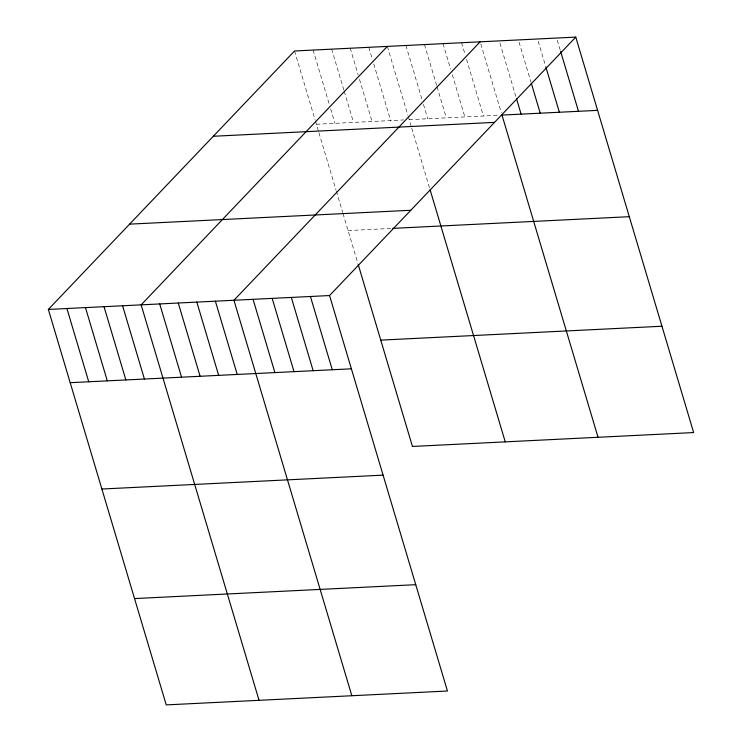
<?xml version="1.0" encoding="UTF-8"?>
<svg xmlns="http://www.w3.org/2000/svg" width="742" height="742" viewBox="0 0 742 742"><rect width="100%" height="100%" fill="white"/><g stroke="black" fill="none" stroke-linecap="round" stroke-linejoin="round"><path stroke-width="0.56" stroke-dasharray="3.71 2.78" d="M316.398 124.248L403.731 119.935M409.194 119.666L498.717 115.242M348.091 230.576L391.767 228.415M557.298 40.263L560.275 50.252M538.182 41.209L545.453 65.63M519.057 42.155L530.966 82.112M499.932 43.101L516.144 97.49M480.816 44.038L501.332 112.867M461.589 42.739L465.234 54.945M466.551 59.388L483.432 116.002M443.03 43.648L450.644 69.182M452.295 74.738L464.872 116.921M424.47 44.566L436.713 85.645M437.047 86.749L446.313 117.83M405.911 45.485L422.124 99.882M423.45 104.316L427.754 118.748M387.352 46.403L407.868 115.223M408.202 116.336L411.411 127.105M411.727 128.171L429.794 188.783M368.793 47.321L372.428 59.527M373.755 63.97L390.635 120.584M350.233 48.23L358.173 74.877M359.499 79.32L372.076 121.502M331.674 49.148L343.917 90.227M344.251 91.331L353.517 122.411M313.115 50.066L329.327 104.464M330.654 108.898L334.957 123.33M294.555 50.985L315.072 119.805M315.406 120.918L318.615 131.686M318.93 132.753L336.052 190.175M336.367 191.232L342.702 212.5M343.017 213.566L357.894 263.438"/><path stroke-width="1.11" d="M575.764 37.1L329.55 295.548L447.445 691.015L166.236 704.9L48.351 309.433L294.555 50.985L575.764 37.1L693.649 432.567L412.45 446.452L358.219 264.532M387.352 46.403L141.147 304.851L259.041 700.318M480.148 41.821L233.943 300.269L351.838 695.736M597.598 110.363L501.991 115.084L598.043 437.288M213.306 136.268L494.515 122.384M129.59 224.14L410.799 210.264M392.852 228.369L629.299 216.692M48.351 309.433L329.55 295.548M380.748 340.124L661.957 326.239M70.184 382.696L351.393 368.811M101.886 489.024L383.085 475.14M134.543 598.571L415.752 584.687M560.609 51.365L578.482 111.309M545.787 66.743L559.357 112.255M531.3 83.225L540.232 113.192M516.478 98.603L521.116 114.138M430.11 189.841L505.246 441.87M310.425 296.494L332.268 369.757M291.309 297.44L313.152 370.703M272.184 298.377L294.027 371.649M253.059 299.323L274.902 372.586M215.384 301.187L237.227 374.45M196.825 302.105L218.667 375.369M178.265 303.014L200.108 376.277M159.706 303.932L181.549 377.196M122.588 305.769L144.421 379.032M104.028 306.678L125.862 379.95M85.469 307.596L107.302 380.859M66.91 308.514L88.743 381.778"/></g></svg>
